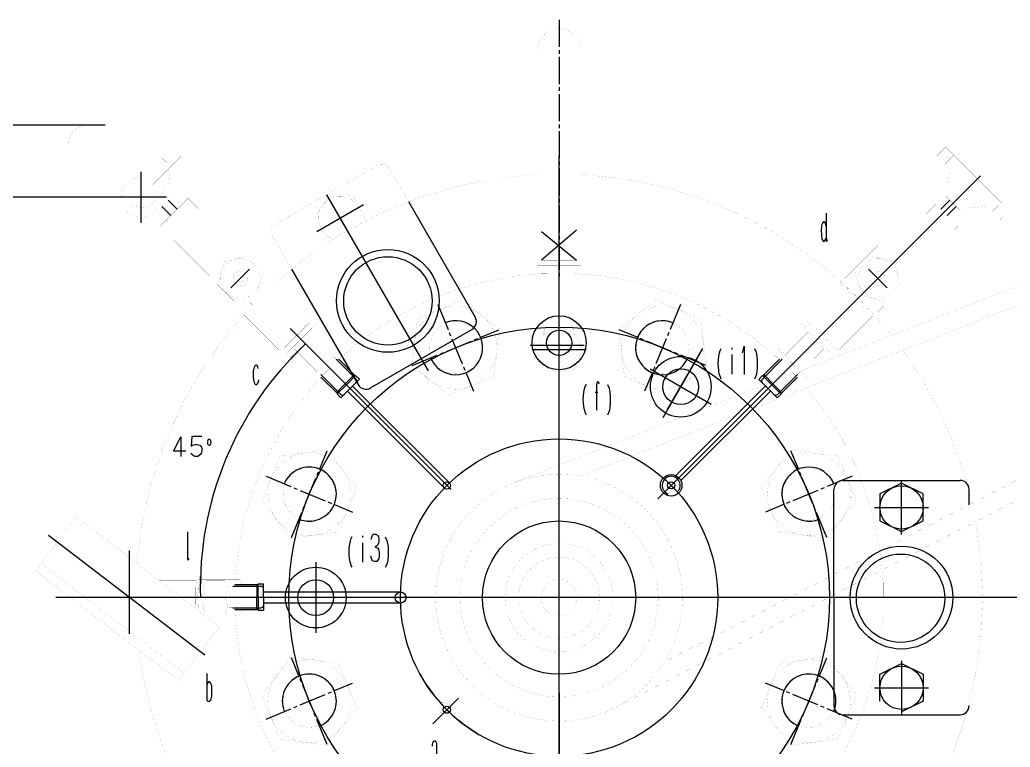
# Model space of a CAD drawing. Extents: x 0 to 2376, y 0 to 3364.
# Drawn here: x 310 to 859, y 324 to 728 of the extents above; entities that cross this region are included whole.
import ezdxf

# ---------------------------------------------------------------- set-up
doc = ezdxf.new("R2010")
doc.units = 0
doc.header["$MEASUREMENT"] = 0
doc.linetypes.add('中心线', pattern=[20.6, 15, -1.8, 2, -1.8])
doc.layers.add('6', color=7, linetype='Continuous')
doc.layers.add('9', color=7, linetype='Continuous')

# ---------------------------------------------------------------- blocks, each defined once
blk = doc.blocks.new('BLKENT11')
at = {"layer": '6', "color": 1, "linetype": 'Continuous'}
blk.add_line((480.967, 535.477), (459.855, 556.59), dxfattribs=at)
at = {"layer": '6', "color": 2, "linetype": 'Continuous'}
for p, q in [((395.057, 488.552), (399.156, 496.505)), ((399.156, 496.505), (399.156, 485.641)), ((405.232, 496.785), (404.939, 491.465)), ((410.795, 496.785), (405.232, 496.785)), ((414.163, 494.768), (413.943, 494.096)), ((414.602, 495.16), (414.163, 494.768)), ((415.334, 495.104), (414.602, 495.16)), ((415.627, 494.768), (415.334, 495.104)), ((415.81, 494.32), (415.627, 494.768)), ((404.939, 491.465), (406.147, 492.081)), ((406.147, 492.081), (407.245, 492.361)), ((407.245, 492.361), (408.307, 492.361)), ((408.307, 492.361), (409.697, 491.913)), ((409.697, 491.913), (410.356, 491.353)), ((410.356, 491.353), (410.612, 490.849)), ((410.612, 490.849), (410.759, 490.177)), ((410.832, 489.056), (410.722, 487.936)), ((410.759, 490.177), (410.832, 489.056)), ((413.907, 493.984), (413.943, 493.145)), ((413.943, 493.145), (414.016, 492.697)), ((414.016, 492.697), (414.126, 492.473)), ((414.126, 492.473), (414.346, 492.137)), ((414.346, 492.137), (414.822, 491.913)), ((414.822, 491.913), (415.407, 492.081)), ((415.407, 492.081), (415.81, 492.697)), ((415.92, 493.48), (415.81, 494.32)), ((415.81, 492.697), (415.92, 493.48)), ((401.974, 488.552), (395.057, 488.552)), ((404.939, 487.264), (404.72, 487.6)), ((405.122, 486.872), (404.939, 487.264)), ((406.001, 486.145), (405.122, 486.872)), ((406.659, 485.865), (406.001, 486.145)), ((407.208, 485.753), (406.659, 485.865)), ((408.526, 485.753), (407.208, 485.753)), ((409.441, 486.145), (408.526, 485.753)), ((410.173, 486.76), (409.441, 486.145)), ((410.503, 487.32), (410.173, 486.76)), ((410.722, 487.936), (410.503, 487.32))]:
    blk.add_line(p, q, dxfattribs=at)
at = {"layer": '6', "color": 1, "linetype": 'Continuous'}
blk.add_arc((594.766, 413.322), 184.797, 133.168, 181.832, dxfattribs=at)
for points in [[(468.34, 548.104), (460.626, 538.912), (459.147, 540.391)], [(410.064, 407.413), (409.018, 419.367), (411.109, 419.367)]]:
    blk.add_solid(points, dxfattribs=at)
blk = doc.blocks.new('BLKENT18')
at = {"layer": '6', "color": 1, "linetype": 'Continuous'}
for p, q in [((362.894, 629.413), (212.79, 629.413)), ((220.79, 185.413), (220.79, 629.413)), ((360.471, 185.413), (212.79, 185.413))]:
    blk.add_line(p, q, dxfattribs=at)
at = {"layer": '6', "color": 2, "linetype": 'Continuous'}
for p, q in [((212.278, 419.185), (212.278, 412.267)), ((212.278, 412.267), (204.326, 416.366)), ((204.326, 416.366), (215.19, 416.366)), ((212.278, 402.934), (204.326, 407.033)), ((204.326, 407.033), (215.19, 407.033)), ((212.278, 409.851), (212.278, 402.934)), ((212.278, 393.6), (204.326, 397.7)), ((204.326, 397.7), (215.19, 397.7)), ((212.278, 400.518), (212.278, 393.6))]:
    blk.add_line(p, q, dxfattribs=at)
at = {"layer": '6', "color": 1, "linetype": 'Continuous'}
for points in [[(220.79, 629.413), (221.836, 617.458), (219.744, 617.458)], [(220.79, 185.413), (219.744, 197.367), (221.836, 197.367)]]:
    blk.add_solid(points, dxfattribs=at)
blk = doc.blocks.new('BLKENT19')
at = {"layer": '6', "color": 1, "linetype": 'Continuous'}
for p, q in [((357.291, 669.413), (186.46, 669.413)), ((194.46, 145.413), (194.46, 669.413)), ((347.017, 145.413), (186.46, 145.413))]:
    blk.add_line(p, q, dxfattribs=at)
at = {"layer": '6', "color": 2, "linetype": 'Continuous'}
for p, q in [((185.948, 419.185), (185.948, 412.267)), ((185.948, 412.267), (177.996, 416.366)), ((177.996, 416.366), (188.86, 416.366)), ((177.772, 406.155), (177.94, 407.399)), ((177.94, 407.399), (178.164, 408.058)), ((178.164, 408.058), (178.556, 408.534)), ((178.556, 408.534), (179.004, 408.863)), ((179.004, 408.863), (179.452, 409.083)), ((179.452, 409.083), (180.684, 409.339)), ((180.684, 409.339), (181.356, 409.266)), ((181.356, 409.266), (182.14, 409.119)), ((182.14, 409.119), (182.868, 408.68)), ((182.868, 408.68), (183.26, 408.277)), ((183.26, 408.277), (184.492, 406.887)), ((184.492, 406.887), (185.836, 405.423)), ((188.58, 403.3), (188.58, 409.339)), ((177.996, 405.093), (177.772, 406.155)), ((178.724, 404.251), (177.996, 405.093)), ((179.676, 403.666), (178.724, 404.251)), ((181.188, 403.3), (179.676, 403.666)), ((185.836, 405.423), (186.844, 404.434)), ((186.844, 404.434), (187.572, 403.885)), ((187.572, 403.885), (188.58, 403.3)), ((177.716, 400.006), (177.716, 394.442)), ((182.14, 397.517), (182.588, 398.908)), ((182.14, 396.455), (182.14, 397.517)), ((182.42, 395.357), (182.14, 396.455)), ((182.588, 398.908), (183.148, 399.566)), ((183.148, 399.566), (183.652, 399.823)), ((183.652, 399.823), (184.324, 399.969)), ((184.324, 399.969), (185.444, 400.042)), ((185.444, 400.042), (186.564, 399.932)), ((186.564, 399.932), (187.18, 399.713)), ((187.18, 399.713), (187.74, 399.383)), ((187.74, 399.383), (188.356, 398.651)), ((188.356, 398.651), (188.748, 397.736)), ((188.636, 395.87), (188.356, 395.211)), ((188.748, 396.419), (188.636, 395.87)), ((188.748, 397.736), (188.748, 396.419)), ((177.716, 394.442), (183.036, 394.149)), ((183.036, 394.149), (182.42, 395.357)), ((187.236, 394.149), (186.9, 393.93)), ((187.628, 394.332), (187.236, 394.149)), ((188.356, 395.211), (187.628, 394.332))]:
    blk.add_line(p, q, dxfattribs=at)
at = {"layer": '6', "color": 1, "linetype": 'Continuous'}
for points in [[(194.46, 669.413), (195.506, 657.458), (193.414, 657.458)], [(194.46, 145.413), (193.414, 157.367), (195.506, 157.367)]]:
    blk.add_solid(points, dxfattribs=at)
blk = doc.blocks.new('BLKENT186')
at = {"layer": '9', "color": 5, "linetype": '中心线'}
blk.add_line((609, 727.805), (609, 584.72), dxfattribs=at)
at = {"layer": '9', "color": 1, "linetype": 'Continuous'}
for p, q in [((618.647, 611.104), (599.353, 594.529)), ((599.353, 610.428), (618.647, 594.529))]:
    blk.add_line(p, q, dxfattribs=at)
at = {"layer": '9', "color": 7, "linetype": 'Continuous', "const_width": 0.03}
blk.add_lwpolyline([(621.034, 711.763, 0.920879), (597.034, 711.763, -0.1)], format="xyb", dxfattribs=at)
for points in [[(597.034, 711.763), (597.034, 591.763)], [(621.034, 711.763), (621.034, 591.763)], [(597.034, 707.028), (621.034, 707.028)], [(599.353, 611.104), (599.353, 594.529)], [(618.647, 611.104), (599.353, 611.104)], [(618.647, 594.529), (618.647, 611.104)], [(599.353, 594.529), (618.647, 594.529)], [(621.034, 591.763), (597.034, 591.763)], [(599.353, 591.763), (599.353, 587.426)], [(617.632, 591.763), (599.353, 591.763)], [(617.632, 587.426), (617.632, 591.763)], [(599.353, 587.426), (617.632, 587.426)]]:
    blk.add_lwpolyline(points, dxfattribs=at)
blk = doc.blocks.new('BLKENT160')
at = {"layer": '9'}
blk.add_blockref('BLKENT186', (0, 0), dxfattribs=at)
blk = doc.blocks.new('BLKENT162')
at = {"layer": '9', "color": 5, "linetype": '中心线'}
for p, q in [((541.679, 570.016), (561.579, 521.974)), ((527.608, 536.045), (575.65, 555.945))]:
    blk.add_line(p, q, dxfattribs=at)
at = {"layer": '9', "color": 7, "linetype": 'Continuous', "const_width": 0.03}
for points in [[(555.095, 572.325), (530.56, 562.163)], [(576.166, 556.158), (555.095, 572.325)], [(530.56, 562.163), (527.092, 535.831)], [(572.698, 529.827), (576.166, 556.158)], [(527.092, 535.831), (548.163, 519.664)], [(548.163, 519.664), (572.698, 529.827)]]:
    blk.add_lwpolyline(points, dxfattribs=at)
for points in [[(528.629, 545.995, 1), (574.629, 545.995, 1)], [(537.129, 545.995, 1), (566.129, 545.995, 1)]]:
    blk.add_lwpolyline(points, format="xyb", close=True, dxfattribs=at)
at = {"layer": '9', "color": 1, "linetype": 'Continuous'}
blk.add_arc((551.629, 545.995), 15, 202.5, 112.5, dxfattribs=at)
blk = doc.blocks.new('BLKENT163')
at = {"layer": '9', "color": 5, "linetype": '中心线'}
for p, q in [((460.5, 440.795), (480.399, 488.836)), ((446.429, 474.765), (494.471, 454.866))]:
    blk.add_line(p, q, dxfattribs=at)
at = {"layer": '9', "color": 7, "linetype": 'Continuous', "const_width": 0.03}
for points in [[(480.613, 489.353), (454.282, 485.885)], [(496.78, 468.281), (480.613, 489.353)], [(454.282, 485.885), (444.119, 461.35)], [(486.617, 443.746), (496.78, 468.281)], [(444.119, 461.35), (460.286, 440.278)], [(460.286, 440.278), (486.617, 443.746)]]:
    blk.add_lwpolyline(points, dxfattribs=at)
for points in [[(447.45, 464.815, 1), (493.45, 464.815, 1)], [(455.95, 464.815, 1), (484.95, 464.815, 1)]]:
    blk.add_lwpolyline(points, format="xyb", close=True, dxfattribs=at)
at = {"layer": '9', "color": 1, "linetype": 'Continuous'}
blk.add_arc((470.45, 464.815), 15, 247.5, 157.5, dxfattribs=at)
blk = doc.blocks.new('BLKENT164')
at = {"layer": '9', "color": 5, "linetype": '中心线'}
for p, q in [((480.399, 325.989), (460.5, 374.031)), ((446.429, 340.061), (494.47, 359.96))]:
    blk.add_line(p, q, dxfattribs=at)
at = {"layer": '9', "color": 7, "linetype": 'Continuous', "const_width": 0.03}
for points in [[(460.286, 374.548), (444.119, 353.476)], [(486.617, 371.08), (460.286, 374.548)], [(496.78, 346.545), (486.617, 371.08)], [(444.119, 353.476), (454.282, 328.941)], [(480.613, 325.473), (496.78, 346.545)], [(454.282, 328.941), (480.613, 325.473)]]:
    blk.add_lwpolyline(points, dxfattribs=at)
for points in [[(447.45, 350.01, 1), (493.45, 350.01, 1)], [(455.95, 350.01, 1), (484.95, 350.01, 1)]]:
    blk.add_lwpolyline(points, format="xyb", close=True, dxfattribs=at)
at = {"layer": '9', "color": 1, "linetype": 'Continuous'}
blk.add_arc((470.45, 350.01), 15, 292.5, 202.5, dxfattribs=at)
blk = doc.blocks.new('BLKENT173')
at = {"layer": '9', "color": 5, "linetype": '中心线'}
for p, q in [((737.664, 325.989), (757.563, 374.031)), ((771.634, 340.061), (723.593, 359.96))]:
    blk.add_line(p, q, dxfattribs=at)
at = {"layer": '9', "color": 7, "linetype": 'Continuous', "const_width": 0.03}
for points in [[(731.446, 371.08), (757.777, 374.548)], [(757.777, 374.548), (773.944, 353.476)], [(721.283, 346.545), (731.446, 371.08)], [(773.944, 353.476), (763.781, 328.941)], [(737.45, 325.473), (721.283, 346.545)], [(763.781, 328.941), (737.45, 325.473)]]:
    blk.add_lwpolyline(points, dxfattribs=at)
for points in [[(724.614, 350.01, 1), (770.614, 350.01, 1)], [(733.114, 350.01, 1), (762.114, 350.01, 1)]]:
    blk.add_lwpolyline(points, format="xyb", close=True, dxfattribs=at)
at = {"layer": '9', "color": 1, "linetype": 'Continuous'}
blk.add_arc((747.614, 350.01), 15, 337.5, 247.5, dxfattribs=at)
blk = doc.blocks.new('BLKENT174')
at = {"layer": '9', "color": 5, "linetype": '中心线'}
for p, q in [((757.563, 440.795), (737.664, 488.836)), ((771.634, 474.765), (723.593, 454.866))]:
    blk.add_line(p, q, dxfattribs=at)
at = {"layer": '9', "color": 7, "linetype": 'Continuous', "const_width": 0.03}
for points in [[(721.283, 468.281), (737.45, 489.353)], [(737.45, 489.353), (763.781, 485.885)], [(763.781, 485.885), (773.944, 461.35)], [(731.446, 443.746), (721.283, 468.281)], [(773.944, 461.35), (757.777, 440.278)], [(757.777, 440.278), (731.446, 443.746)]]:
    blk.add_lwpolyline(points, dxfattribs=at)
for points in [[(724.613, 464.815, 1), (770.613, 464.815, 1)], [(733.113, 464.815, 1), (762.113, 464.815, 1)]]:
    blk.add_lwpolyline(points, format="xyb", close=True, dxfattribs=at)
at = {"layer": '9', "color": 1, "linetype": 'Continuous'}
blk.add_arc((747.613, 464.815), 15, 22.4998, 292.5, dxfattribs=at)
blk = doc.blocks.new('BLKENT176')
at = {"layer": '9', "color": 5, "linetype": '中心线'}
for p, q in [((676.384, 570.016), (656.484, 521.974)), ((690.455, 536.045), (642.413, 555.945))]:
    blk.add_line(p, q, dxfattribs=at)
at = {"layer": '9', "color": 7, "linetype": 'Continuous', "const_width": 0.03}
for points in [[(641.897, 556.158), (662.968, 572.325)], [(662.968, 572.325), (687.503, 562.163)], [(687.503, 562.163), (690.971, 535.831)], [(645.365, 529.827), (641.897, 556.158)], [(690.971, 535.831), (669.9, 519.664)], [(669.9, 519.664), (645.365, 529.827)]]:
    blk.add_lwpolyline(points, dxfattribs=at)
for points in [[(643.434, 545.995, 1), (689.434, 545.995, 1)], [(651.934, 545.995, 1), (680.934, 545.995, 1)]]:
    blk.add_lwpolyline(points, format="xyb", close=True, dxfattribs=at)
at = {"layer": '9', "color": 1, "linetype": 'Continuous'}
blk.add_arc((666.434, 545.995), 15, 67.4997, 337.5, dxfattribs=at)

msp = doc.modelspace()

# ---------------------------------------------------------------- linework, layer by layer
at = {"layer": '6'}
for p, q in [((609.032, 160.767), (609.032, 652.318)), ((377.017, 643.536), (377.017, 615.29)), ((663.73, 462.191), (842.777, 641.238)), ((391.14, 629.413), (362.894, 629.413)), ((392.237, 627.795), (397.187, 622.845)), ((480.031, 630.847), (536.404, 533.208)), ((525.513, 627.071), (562.508, 562.995)), ((825.826, 627.795), (820.876, 622.845)), ((388.701, 624.259), (393.651, 619.309)), ((474.541, 610.357), (500.522, 625.357)), ((829.362, 624.259), (824.412, 619.309)), ((755.513, 615.625), (755.147, 615.065)), ((755.748, 615.705), (755.513, 615.625)), ((756.14, 615.785), (755.748, 615.705)), ((756.506, 615.545), (756.14, 615.785)), ((756.794, 614.985), (756.506, 615.545)), ((757.134, 620.585), (757.134, 605.865)), ((754.52, 611.545), (754.493, 610.345)), ((754.493, 610.345), (754.546, 608.905)), ((754.572, 612.665), (754.52, 611.545)), ((754.703, 613.545), (754.572, 612.665)), ((754.807, 614.265), (754.703, 613.545)), ((755.147, 615.065), (754.807, 614.265)), ((757.003, 614.265), (756.794, 614.985)), ((757.108, 613.545), (757.003, 614.265)), ((754.546, 608.905), (754.624, 607.625)), ((754.624, 607.625), (754.781, 606.585)), ((754.781, 606.585), (754.99, 606.025)), ((754.99, 606.025), (755.225, 605.545)), ((755.225, 605.545), (755.565, 605.145)), ((755.565, 605.145), (756.01, 605.065)), ((756.01, 605.065), (756.219, 605.145)), ((756.219, 605.145), (756.585, 605.545)), ((756.585, 605.545), (756.872, 606.105)), ((756.872, 606.105), (757.108, 606.745)), ((757.134, 605.865), (757.239, 605.305)), ((757.239, 605.305), (757.395, 604.985)), ((757.395, 604.985), (757.788, 605.225)), ((757.788, 605.225), (758.075, 605.945)), ((437.341, 589.468), (427.006, 579.133)), ((460.561, 589.571), (497.556, 525.495)), ((780.722, 589.468), (791.057, 579.133)), ((504.386, 523.665), (560.677, 556.165)), ((592.948, 547.413), (622.948, 547.413)), ((594.031, 544.913), (624.031, 544.913)), ((669.262, 511.736), (688.801, 545.577)), ((698.016, 543.103), (698.46, 544.463)), ((698.46, 544.463), (699.035, 545.583)), ((704.892, 545.503), (704.735, 545.503)), ((704.839, 545.983), (704.839, 545.023)), ((710.774, 543.183), (711.663, 546.783)), ((711.663, 546.783), (711.663, 531.103)), ((717.388, 545.503), (718.33, 543.423)), ((485.381, 539.626), (496.338, 528.668)), ((486.795, 539.626), (495.985, 530.436)), ((666.743, 507.371), (686.32, 541.281)), ((697.31, 537.263), (697.388, 539.263)), ((697.388, 539.263), (697.65, 541.343)), ((697.65, 541.343), (698.016, 543.103)), ((704.839, 542.143), (704.839, 531.343)), ((718.33, 543.423), (718.8, 541.103)), ((718.8, 541.103), (718.931, 539.023)), ((718.931, 539.023), (718.983, 537.663)), ((732.759, 539.549), (721.801, 528.591)), ((731.345, 539.549), (722.155, 530.359)), ((439.401, 533.175), (439.322, 531.975)), ((439.636, 534.215), (439.401, 533.175)), ((439.923, 535.095), (439.636, 534.215)), ((440.211, 535.735), (439.923, 535.095)), ((440.472, 536.055), (440.211, 535.735)), ((440.917, 536.295), (440.472, 536.055)), ((441.231, 536.215), (440.917, 536.295)), ((441.544, 536.055), (441.231, 536.215)), ((441.832, 535.655), (441.544, 536.055)), ((441.989, 535.175), (441.832, 535.655)), ((442.172, 534.535), (441.989, 535.175)), ((480.967, 535.477), (549.138, 467.307)), ((693.486, 514.537), (659.577, 534.115)), ((697.388, 535.343), (697.31, 537.263)), ((697.571, 533.423), (697.388, 535.343)), ((697.937, 531.583), (697.571, 533.423)), ((718.983, 535.103), (718.774, 532.783)), ((718.983, 537.663), (718.983, 535.103)), ((439.322, 531.975), (439.27, 530.695)), ((439.27, 530.695), (439.322, 529.575)), ((439.322, 529.575), (439.427, 528.375)), ((439.427, 528.375), (439.61, 527.415)), ((442.224, 527.015), (442.381, 527.655)), ((442.381, 527.655), (442.486, 528.215)), ((476.895, 531.14), (487.853, 520.183)), ((476.895, 529.726), (486.085, 520.536)), ((495.398, 531.022), (490.448, 526.072)), ((491.035, 525.486), (496.161, 530.613)), ((493.156, 523.365), (498.283, 528.492)), ((495.278, 529.729), (495.398, 531.022)), ((496.161, 530.613), (498.283, 528.491)), ((698.539, 529.583), (697.937, 531.583)), ((699.035, 528.543), (698.539, 529.583)), ((718.042, 529.823), (717.414, 528.463)), ((718.539, 531.343), (718.042, 529.823)), ((718.774, 532.783), (718.539, 531.343)), ((721.978, 530.536), (719.857, 528.414)), ((724.983, 523.288), (719.857, 528.415)), ((727.105, 525.409), (721.978, 530.536)), ((722.862, 529.652), (722.741, 530.945)), ((722.742, 530.945), (727.691, 525.996)), ((741.245, 531.064), (730.287, 520.106)), ((741.245, 529.65), (732.055, 520.46)), ((439.61, 527.415), (439.871, 526.615)), ((439.871, 526.615), (440.263, 525.975)), ((440.263, 525.975), (440.603, 525.655)), ((440.603, 525.655), (441.021, 525.495)), ((441.021, 525.495), (441.361, 525.655)), ((441.361, 525.655), (441.753, 525.975)), ((441.753, 525.975), (441.989, 526.455)), ((441.989, 526.455), (442.224, 527.015)), ((485.499, 521.123), (490.448, 526.072)), ((491.035, 525.486), (485.909, 520.36)), ((493.156, 523.365), (488.03, 518.238)), ((548.196, 470.997), (494.492, 524.701)), ((622.778, 521.387), (623.144, 523.147)), ((623.144, 523.147), (623.589, 524.507)), ((623.589, 524.507), (624.164, 525.627)), ((629.916, 526.347), (629.811, 525.627)), ((629.811, 525.627), (629.811, 511.387)), ((630.125, 526.907), (629.916, 526.347)), ((630.491, 527.067), (630.125, 526.907)), ((630.778, 526.987), (630.491, 527.067)), ((631.04, 526.667), (630.778, 526.987)), ((631.17, 526.267), (631.04, 526.667)), ((631.249, 525.707), (631.17, 526.267)), ((635.85, 525.547), (636.791, 523.467)), ((636.791, 523.467), (637.262, 521.147)), ((673.803, 475.092), (723.491, 524.78)), ((724.984, 523.288), (730.11, 518.161)), ((727.105, 525.409), (732.232, 520.283)), ((732.641, 521.046), (727.691, 525.996)), ((486.792, 521.243), (485.499, 521.123)), ((485.909, 520.36), (488.03, 518.238)), ((545.369, 468.167), (491.664, 521.872)), ((622.438, 517.307), (622.517, 519.307)), ((622.517, 515.387), (622.438, 517.307)), ((622.517, 519.307), (622.778, 521.387)), ((629.001, 521.387), (630.621, 521.387)), ((637.262, 521.147), (637.393, 519.067)), ((637.393, 519.067), (637.445, 517.707)), ((637.445, 517.707), (637.445, 515.147)), ((676.631, 472.264), (726.319, 521.952)), ((732.232, 520.283), (730.11, 518.161)), ((731.348, 521.167), (732.641, 521.046)), ((622.7, 513.467), (622.517, 515.387)), ((623.066, 511.627), (622.7, 513.467)), ((623.667, 509.627), (623.066, 511.627)), ((637.001, 511.387), (636.504, 509.867)), ((637.236, 512.827), (637.001, 511.387)), ((637.445, 515.147), (637.236, 512.827)), ((624.164, 508.587), (623.667, 509.627)), ((636.504, 509.867), (635.876, 508.507)), ((761.532, 407.413), (761.532, 467.413)), ((766.532, 472.413), (831.532, 472.413)), ((799.032, 470.788), (787.032, 464.881)), ((799.032, 442.413), (799.032, 472.413)), ((811.032, 464.881), (799.032, 470.788)), ((836.531, 458.918), (836.531, 467.413)), ((787.032, 464.881), (787.032, 449.945)), ((811.032, 449.945), (811.032, 464.881)), ((784.032, 457.413), (814.032, 457.413)), ((787.032, 449.945), (799.032, 444.038)), ((799.032, 444.038), (811.032, 449.945)), ((412.404, 375.582), (325.839, 441.775)), ((402.79, 443.909), (402.79, 430.549)), ((493.229, 438.771), (493.673, 440.131)), ((493.673, 440.131), (494.249, 441.251)), ((500.105, 441.171), (499.948, 441.171)), ((500.052, 441.651), (500.052, 440.691)), ((504.758, 439.651), (504.915, 440.291)), ((504.915, 440.291), (505.072, 440.931)), ((505.072, 440.931), (505.334, 441.571)), ((505.334, 441.571), (505.569, 442.051)), ((505.569, 442.051), (505.883, 442.371)), ((505.883, 442.371), (506.249, 442.531)), ((506.249, 442.531), (507.137, 442.531)), ((507.137, 442.531), (507.686, 442.451)), ((507.686, 442.451), (508.157, 442.131)), ((508.157, 442.131), (508.523, 441.651)), ((508.523, 441.651), (508.785, 441.091)), ((508.785, 441.091), (508.967, 440.291)), ((508.967, 440.291), (509.046, 439.331)), ((512.602, 441.171), (513.543, 439.091)), ((492.523, 432.931), (492.602, 434.931)), ((492.602, 434.931), (492.863, 437.011)), ((492.863, 437.011), (493.229, 438.771)), ((500.052, 437.811), (500.052, 427.011)), ((507.451, 435.731), (506.876, 435.491)), ((506.876, 435.491), (507.347, 435.411)), ((507.347, 435.411), (508.105, 435.091)), ((507.922, 436.051), (507.451, 435.731)), ((508.445, 436.691), (507.922, 436.051)), ((508.105, 435.091), (508.471, 434.851)), ((508.863, 437.571), (508.445, 436.691)), ((508.471, 434.851), (508.811, 434.211)), ((508.811, 434.211), (509.098, 433.251)), ((508.967, 438.291), (508.863, 437.571)), ((509.046, 439.331), (508.967, 438.291)), ((513.543, 439.091), (514.013, 436.771)), ((514.013, 436.771), (514.144, 434.691)), ((514.144, 434.691), (514.196, 433.331)), ((370.777, 387.365), (370.777, 433.484)), ((402.79, 430.549), (402.842, 429.109)), ((402.842, 429.109), (402.842, 428.869)), ((402.842, 428.869), (402.999, 428.309)), ((403.365, 428.469), (403.783, 429.189)), ((492.602, 431.011), (492.523, 432.931)), ((492.785, 429.091), (492.602, 431.011)), ((493.151, 427.251), (492.785, 429.091)), ((504.915, 429.171), (504.654, 430.371)), ((505.177, 428.531), (504.915, 429.171)), ((508.967, 429.091), (508.732, 428.531)), ((509.151, 430.131), (508.967, 429.091)), ((509.098, 433.251), (509.177, 432.371)), ((509.177, 430.851), (509.151, 430.131)), ((509.177, 432.371), (509.177, 430.851)), ((514.196, 430.771), (513.987, 428.451)), ((514.196, 433.331), (514.196, 430.771)), ((402.999, 428.309), (403.182, 428.309)), ((403.182, 428.309), (403.365, 428.469)), ((474.032, 426.99), (474.032, 387.835)), ((493.752, 425.251), (493.151, 427.251)), ((494.249, 424.211), (493.752, 425.251)), ((505.569, 427.971), (505.177, 428.531)), ((505.961, 427.571), (505.569, 427.971)), ((506.562, 427.491), (505.961, 427.571)), ((507.922, 427.491), (506.562, 427.491)), ((508.366, 427.971), (507.922, 427.491)), ((508.732, 428.531), (508.366, 427.971)), ((513.255, 425.491), (512.628, 424.131)), ((513.752, 427.011), (513.255, 425.491)), ((513.987, 428.451), (513.752, 427.011)), ((428.108, 413.738), (443.605, 413.738)), ((429.108, 414.738), (442.105, 414.738)), ((442.105, 413.738), (441.275, 414.738)), ((441.275, 414.738), (441.275, 407.738)), ((442.105, 407.738), (442.104, 414.988)), ((442.105, 414.988), (445.105, 414.988)), ((445.105, 407.738), (445.105, 414.988)), ((1191.56, 407.413), (329.804, 407.413)), ((441.276, 400.738), (441.275, 407.738)), ((442.105, 407.738), (442.105, 400.488)), ((521.102, 410.413), (445.105, 410.413)), ((445.105, 407.738), (445.105, 400.487)), ((761.532, 407.413), (761.532, 347.413)), ((428.108, 401.738), (443.605, 401.738)), ((442.105, 401.738), (441.276, 400.738)), ((521.102, 404.413), (445.105, 404.413)), ((429.109, 400.738), (442.105, 400.738)), ((442.105, 400.488), (445.105, 400.488)), ((787.032, 364.881), (799.032, 370.788)), ((799.032, 372.413), (799.032, 342.413)), ((799.032, 370.788), (811.032, 364.881)), ((413.541, 365.423), (413.541, 350.463)), ((787.032, 349.945), (787.032, 364.881)), ((811.032, 364.881), (811.032, 349.945)), ((413.881, 359.903), (413.541, 358.943)), ((414.456, 360.623), (413.881, 359.903)), ((414.743, 360.703), (414.456, 360.623)), ((415.005, 360.623), (414.743, 360.703)), ((415.449, 360.383), (415.005, 360.623)), ((415.868, 359.823), (415.449, 360.383)), ((416.129, 359.103), (415.868, 359.823)), ((416.312, 358.303), (416.129, 359.103)), ((416.417, 356.783), (416.312, 358.303)), ((784.032, 357.413), (814.032, 357.413)), ((416.077, 351.343), (416.338, 352.703)), ((416.338, 352.703), (416.417, 353.903)), ((416.469, 355.183), (416.417, 356.783)), ((416.417, 353.903), (416.469, 355.183)), ((609.031, 354.557), (609.031, 137.104)), ((413.541, 350.463), (414.09, 349.903)), ((414.09, 349.903), (414.796, 349.743)), ((414.796, 349.743), (415.501, 350.143)), ((415.501, 350.143), (415.815, 350.703)), ((415.815, 350.703), (416.077, 351.343)), ((553.19, 351.571), (538.995, 337.376)), ((811.032, 349.945), (799.032, 344.038)), ((766.532, 342.413), (831.532, 342.413)), ((538.783, 324.956), (538.81, 325.676)), ((538.81, 325.676), (538.888, 326.236)), ((538.888, 326.236), (539.019, 326.876)), ((539.019, 326.876), (539.149, 327.276)), ((539.149, 327.276), (539.542, 327.756)), ((539.542, 327.756), (539.855, 327.916)), ((539.855, 327.916), (540.091, 327.916)), ((540.091, 327.916), (540.326, 327.916)), ((540.326, 327.916), (540.666, 327.516)), ((540.666, 327.516), (540.849, 327.116)), ((540.849, 327.116), (540.979, 326.636)), ((540.979, 326.636), (541.032, 325.276)), ((541.032, 325.276), (541.032, 317.756))]:
    msp.add_line(p, q, dxfattribs=at)
at = {"layer": '6', "const_width": 0.03}
for points in [[(347.017, 669.413, 0.414214), (337.017, 659.413, -0.1)], [(515.007, 645.267, 0.414214), (508.177, 647.097, -0.1)], [(377.672, 640.393, 0.449554), (366.036, 628.758, -0.1)], [(597.034, 642.106, 0.171824), (452.016, 582.259, -0.1)], [(793.562, 552.924, 0.216275), (621.034, 642.106, -0.1)], [(390.999, 633.628, 0.146844), (388.966, 631.595, -0.1)], [(829.097, 631.595, 0.146844), (827.064, 633.628, -0.1)], [(384.901, 627.53, 0.146849), (382.868, 625.497, -0.1)], [(388.966, 631.595, 0.0722508), (384.901, 627.53, -0.1)], [(499.23, 615.183, 2.29293), (483.998, 606.389, -0.1)], [(833.162, 627.53, 0.0722507), (829.097, 631.595, -0.1)], [(835.195, 625.497, 0.146848), (833.162, 627.53, -0.1)], [(369.028, 621.851, 0.459495), (385.702, 622.662, -0.1)], [(451.886, 614.597, 0.414214), (450.056, 607.767, -0.1)], [(741.201, 529.606, 6.59695), (787.157, 433.321, -0.1)], [(767.006, 580.908, 0.119056), (764.996, 581.417, -0.1)], [(769.359, 576.801, 0.423712), (764.996, 581.417, -0.1)], [(775.373, 573.08, 0.136716), (769.359, 576.801, -0.1)], [(778.34, 567.821, 0.136716), (774.618, 573.834, -0.1)], [(436.701, 567.545, 0.0972086), (434.057, 564.296, -0.1)], [(782.956, 563.457, 0.423712), (778.34, 567.821, -0.1)], [(434.062, 564.291, 0.163965), (374.799, 426.394, -0.1)], [(467.019, 558.275, 0.423728), (471.635, 562.639, -0.1)], [(746.347, 562.719, 0.423716), (750.964, 558.355, -0.1)], [(458.039, 549.295, 0.256938), (467.019, 558.275, -0.1)], [(475.348, 559.027, 0.333593), (470.985, 554.411, -0.1)], [(746.999, 554.49, 0.3336), (742.635, 559.107, -0.1)], [(750.914, 558.406, 0.256938), (759.894, 549.425, -0.1)], [(470.985, 554.411, 0.129621), (461.878, 545.557, -0.1)], [(756.029, 545.46, 0.129621), (747.175, 554.566, -0.1)], [(453.675, 544.679, 0.424358), (458.039, 549.295, -0.1)], [(461.878, 545.557, 0.232942), (457.388, 541.066, -0.1)], [(483.641, 541.754, 0.149227), (488.131, 546.244, -0.1)], [(729.903, 546.274, 0.149227), (734.393, 541.784, -0.1)], [(760.646, 541.096, 0.3336), (756.029, 545.46, -0.1)], [(759.894, 549.425, 0.423716), (764.258, 544.809, -0.1)], [(838.131, 459.743, 0.10007), (799.811, 544.628, -0.1)], [(474.66, 532.774, 0.0733807), (483.641, 541.754, -0.1)], [(734.393, 541.784, 0.0733811), (743.373, 532.803, -0.1)], [(470.17, 528.284, 0.149228), (474.66, 532.774, -0.1)], [(743.373, 532.803, 0.149225), (747.863, 528.313, -0.1)], [(787.139, 433.446, 0.140364), (746.361, 523.777, -0.1)], [(783.472, 249.947, 0.232737), (840.219, 449.569, -0.1)], [(408.813, 417.264, 0.350761), (409.159, 407.764, -0.1)], [(408.016, 407.413, 0.206816), (408.016, 416.913, -0.1)], [(412.982, 416.913, 0.278798), (413.462, 407.413, -0.1)], [(423.593, 407.413, 0.291214), (423.593, 416.913, -0.1)], [(433.297, 411.78, 0.135601), (431.997, 417.264, -0.1)], [(409.159, 407.764, 0.232265), (407.419, 401.386, -0.1)], [(408.776, 400.346, 0.152628), (408.016, 407.413, -0.1)], [(413.462, 407.413, 0.274833), (412.982, 397.913, -0.1)], [(423.478, 397.913, 0.290913), (423.593, 407.413, -0.1)], [(431.997, 398.264, 0.137034), (433.317, 403.713, -0.1)], [(375.833, 378.369, 0.153794), (434.591, 249.947, -0.1)]]:
    msp.add_lwpolyline(points, format="xyb", dxfattribs=at)
for points in [[(347.017, 669.413), (597.034, 669.413)], [(621.034, 669.413), (924.029, 669.413)], [(337.017, 446.53), (337.017, 659.413)], [(359.271, 621.992), (394.554, 657.275)], [(394.554, 657.275), (399.504, 652.326)], [(823.509, 657.275), (818.559, 652.326)], [(858.792, 621.992), (823.509, 657.275)], [(399.504, 652.326), (364.202, 617.024)], [(388.585, 651.307), (393.535, 646.357)], [(390.034, 652.755), (394.983, 647.806)], [(818.559, 652.326), (853.861, 617.024)], [(828.029, 652.755), (823.08, 647.806)], [(829.478, 651.307), (824.528, 646.357)], [(392.432, 645.255), (393.139, 636.062)], [(451.886, 614.597), (508.177, 647.097)], [(515.007, 645.267), (525.513, 627.071)], [(825.631, 645.255), (824.924, 636.062)], [(375.357, 638.079), (380.307, 633.129)], [(378.406, 641.128), (383.356, 636.178)], [(839.657, 641.128), (834.707, 636.178)], [(842.706, 638.079), (837.756, 633.129)], [(393.139, 636.062), (380.612, 623.534)], [(394.535, 630.093), (390.999, 633.628)], [(823.528, 630.093), (827.064, 633.628)], [(824.924, 636.062), (837.451, 623.534)], [(363.742, 626.561), (368.674, 621.593)], [(365.196, 628.004), (370.127, 623.036)], [(388.436, 623.994), (384.901, 627.53)], [(394.535, 630.093), (386.403, 621.961)], [(387.665, 613.331), (403.147, 628.813)], [(392.502, 628.06), (388.966, 631.595)], [(392.59, 628.148), (397.54, 623.199)], [(408.803, 623.156), (403.147, 628.813)], [(473.405, 618.325), (480.844, 629.44)], [(480.844, 629.44), (494.19, 630.325)], [(494.19, 630.325), (501.658, 617.389)], [(809.26, 623.156), (814.916, 628.813)], [(830.398, 613.331), (814.916, 628.813)], [(825.473, 628.148), (820.523, 623.199)], [(823.528, 630.093), (831.66, 621.961)], [(825.561, 628.06), (829.097, 631.595)], [(829.627, 623.994), (833.162, 627.53)], [(852.867, 628.004), (847.936, 623.036)], [(854.321, 626.561), (849.389, 621.593)], [(359.206, 622.058), (364.202, 617.024)], [(371.571, 624.394), (380.612, 623.534)], [(386.403, 621.961), (382.868, 625.497)], [(388.348, 623.906), (393.297, 618.956)], [(393.301, 607.653), (408.803, 623.156)], [(395.404, 605.514), (410.96, 621.07)], [(399.868, 625.535), (405.525, 619.878)], [(430.759, 601.271), (410.96, 621.07)], [(787.304, 601.271), (807.103, 621.07)], [(822.659, 605.514), (807.103, 621.07)], [(824.762, 607.653), (809.26, 623.156)], [(818.195, 625.535), (812.538, 619.878)], [(829.715, 623.906), (824.766, 618.956)], [(831.66, 621.961), (835.195, 625.497)], [(846.492, 624.394), (837.451, 623.534)], [(858.857, 622.058), (853.861, 617.024)], [(390.926, 616.626), (396.562, 610.948)], [(405.126, 619.479), (407.248, 617.358)], [(480.873, 605.389), (473.405, 618.325)], [(812.937, 619.479), (810.815, 617.358)], [(827.137, 616.626), (821.501, 610.948)], [(393.272, 607.682), (387.636, 613.36)], [(824.791, 607.682), (830.427, 613.36)], [(415.203, 585.715), (395.404, 605.514)], [(449.995, 607.871), (450.055, 607.767)], [(450.056, 607.767), (460.561, 589.571)], [(802.86, 585.715), (822.659, 605.514)], [(432.173, 602.685), (413.789, 584.301)], [(432.173, 602.685), (450.558, 584.301)], [(785.89, 602.685), (767.505, 584.301)], [(785.89, 602.685), (804.274, 584.301)], [(419.616, 580.936), (422.991, 593.533)], [(435.588, 596.908), (422.991, 593.533)], [(444.781, 587.716), (435.588, 596.908)], [(773.282, 587.716), (782.475, 596.908)], [(782.475, 596.908), (795.072, 593.533)], [(798.447, 580.936), (795.072, 593.533)], [(886.06, 589.007), (584.137, 471.229)], [(432.173, 565.916), (413.789, 584.301)], [(450.558, 584.301), (432.173, 565.916)], [(441.416, 575.159), (444.781, 587.716)], [(767.505, 584.301), (785.89, 565.916)], [(776.647, 575.159), (773.282, 587.716)], [(785.89, 565.916), (804.274, 584.301)], [(428.809, 571.744), (419.616, 580.936)], [(447.113, 577.24), (445.305, 579.048)], [(467.019, 558.275), (447.528, 577.766)], [(471.635, 562.639), (452.018, 582.256)], [(621.319, 474.999), (883.248, 577.176)], [(746.347, 562.719), (765.045, 581.417)], [(775.274, 572.917), (768.068, 580.122)], [(770.95, 577.24), (772.758, 579.048)], [(789.254, 571.744), (798.447, 580.936)], [(774.456, 573.735), (781.661, 566.53)], [(776.697, 575.108), (789.254, 571.744)], [(435.973, 566.87), (436.664, 567.562)], [(439.284, 569.411), (437.476, 571.219)], [(458.039, 549.295), (440.347, 566.986)], [(759.894, 549.425), (778.328, 567.86)], [(778.779, 569.411), (780.587, 571.219)], [(453.675, 544.679), (434.057, 564.296)], [(764.258, 544.809), (782.955, 563.506)], [(456.747, 545.974), (470.34, 559.566)], [(472.026, 557.01), (458.869, 543.853)], [(467.458, 556.684), (469.579, 554.563)], [(475.348, 559.027), (488.131, 546.244)], [(601.601, 556.875), (595.694, 544.875)], [(616.537, 556.875), (601.601, 556.875)], [(622.444, 544.875), (616.537, 556.875)], [(742.634, 559.107), (729.852, 546.324)], [(758.629, 544.418), (746.385, 556.661)], [(750.525, 556.764), (748.404, 554.643)], [(749.023, 558.266), (761.185, 546.104)], [(470.985, 554.411), (483.641, 541.754)], [(747.175, 554.566), (734.393, 541.784)], [(459.68, 548.906), (461.801, 546.785)], [(461.878, 545.557), (474.66, 532.774)], [(595.694, 544.875), (601.601, 532.875)], [(616.537, 532.875), (622.444, 544.875)], [(756.029, 545.46), (743.373, 532.803)], [(758.303, 548.986), (756.182, 546.865)], [(457.388, 541.066), (470.17, 528.284)], [(486.215, 543.67), (479.455, 536.909)], [(485.38, 539.626), (481.138, 535.383)], [(483.776, 541.23), (485.38, 539.626)], [(486.795, 539.626), (485.38, 539.626)], [(731.345, 539.549), (732.759, 539.549)], [(738.528, 536.989), (731.818, 543.699)], [(734.364, 541.154), (732.759, 539.549)], [(732.759, 539.549), (737.002, 535.306)], [(760.646, 541.096), (747.863, 528.313)], [(479.455, 536.909), (472.745, 530.199)], [(476.895, 531.14), (481.138, 535.383)], [(741.244, 531.064), (737.002, 535.307)], [(745.289, 530.229), (738.528, 536.989)], [(475.29, 532.745), (476.895, 531.14)], [(476.895, 529.726), (476.895, 531.14)], [(601.601, 532.875), (616.537, 532.875)], [(742.849, 532.668), (741.244, 531.064)], [(741.245, 529.649), (741.244, 531.064)], [(667.519, 371.754), (916.97, 500.403)], [(640.429, 346.532), (928.462, 495.078)], [(398.593, 457.133), (383.593, 457.133)], [(383.593, 419.653), (383.593, 457.133)], [(398.593, 416.913), (398.593, 457.133)], [(341.274, 452.097), (318.45, 422.248)], [(341.274, 452.097), (420.635, 391.254)], [(400.979, 365.549), (321.541, 426.292)], [(318.45, 422.248), (397.894, 361.5)], [(408.016, 416.913), (387.166, 416.913)], [(407.317, 412.731), (407.317, 403.504)], [(431.997, 417.264), (408.813, 417.264)], [(411.886, 412.484), (408.994, 412.484)], [(408.998, 412.163), (408.998, 402.663)], [(423.593, 416.913), (412.982, 416.913)], [(425.839, 413.738), (428.108, 413.738)], [(429.108, 414.738), (428.108, 413.738)], [(428.108, 413.738), (428.108, 407.738)], [(337.017, 408.051), (337.017, 155.413)], [(407.317, 410.764), (395.186, 410.764)], [(411.918, 411.796), (411.918, 402.754)], [(424.918, 411.145), (424.918, 402.754)], [(428.108, 401.737), (428.108, 407.738)], [(407.317, 404.764), (403.012, 404.764)], [(411.904, 402.259), (408.997, 402.259)], [(425.839, 401.738), (428.108, 401.737)], [(429.108, 400.737), (428.108, 401.737)], [(431.997, 398.264), (411.49, 398.264)], [(423.478, 397.913), (412.982, 397.913)], [(420.635, 391.254), (397.887, 361.505)], [(383.593, 357.133), (383.593, 372.436)], [(398.593, 357.133), (398.593, 362.428)], [(398.593, 357.133), (383.593, 357.133)], [(541.925, 347.356), (541.858, 346.949)], [(541.858, 346.949), (541.864, 346.517)], [(541.864, 346.517), (541.943, 346.066)], [(542.063, 347.732), (541.925, 347.356)], [(542.272, 348.07), (542.063, 347.732)], [(542.547, 348.366), (542.272, 348.07)], [(542.375, 348.099), (542.288, 347.975)], [(542.742, 348.538), (542.375, 348.099)], [(542.885, 348.616), (542.547, 348.366)], [(543.169, 348.927), (542.742, 348.538)], [(543.28, 348.815), (542.885, 348.616)], [(543.649, 349.262), (543.169, 348.927)], [(543.727, 348.962), (543.28, 348.815)], [(544.175, 349.537), (543.649, 349.262)], [(544.219, 349.052), (543.727, 348.962)], [(544.739, 349.747), (544.175, 349.537)], [(544.749, 349.086), (544.219, 349.052)], [(545.334, 349.891), (544.739, 349.747)], [(545.309, 349.063), (544.749, 349.086)], [(545.89, 348.983), (545.309, 349.063)], [(545.949, 349.965), (545.334, 349.891)], [(546.483, 348.847), (545.89, 348.983)], [(546.577, 349.969), (545.949, 349.965)], [(547.081, 348.658), (546.483, 348.847)], [(547.206, 349.903), (546.577, 349.969)], [(547.674, 348.417), (547.081, 348.658)], [(547.829, 349.767), (547.206, 349.903)], [(548.252, 348.129), (547.674, 348.417)], [(548.436, 349.564), (547.829, 349.767)], [(548.809, 347.799), (548.252, 348.129)], [(549.018, 349.296), (548.436, 349.564)], [(549.334, 347.43), (548.809, 347.799)], [(549.566, 348.968), (549.018, 349.296)], [(549.821, 347.028), (549.334, 347.43)], [(550.072, 348.584), (549.566, 348.968)], [(550.263, 346.6), (549.821, 347.028)], [(550.528, 348.151), (550.072, 348.584)], [(550.651, 346.152), (550.263, 346.6)], [(550.928, 347.674), (550.528, 348.151)], [(550.982, 345.691), (550.651, 346.152)], [(551.265, 347.161), (550.928, 347.674)], [(551.536, 346.62), (551.265, 347.161)], [(551.734, 346.058), (551.536, 346.62)], [(541.943, 346.066), (542.093, 345.602)], [(542.093, 345.602), (542.313, 345.133)], [(542.313, 345.133), (542.599, 344.666)], [(542.599, 344.666), (542.947, 344.208)], [(542.947, 344.208), (543.351, 343.765)], [(543.351, 343.765), (543.806, 343.344)], [(543.806, 343.344), (544.305, 342.951)], [(544.305, 342.951), (544.841, 342.592)], [(544.841, 342.592), (545.404, 342.273)], [(545.404, 342.273), (545.988, 341.999)], [(545.988, 341.999), (546.583, 341.773)], [(546.583, 341.773), (547.18, 341.598)], [(547.18, 341.598), (547.771, 341.478)], [(547.771, 341.478), (548.347, 341.414)], [(548.347, 341.414), (548.899, 341.407)], [(548.899, 341.407), (549.418, 341.458)], [(549.418, 341.458), (549.898, 341.564)], [(549.898, 341.564), (550.331, 341.726)], [(550.331, 341.726), (550.711, 341.94)], [(550.711, 341.94), (551.031, 342.204)], [(551.25, 345.222), (550.982, 345.691)], [(551.031, 342.204), (551.288, 342.512)], [(551.45, 344.754), (551.25, 345.222)], [(551.288, 342.512), (551.377, 342.657)], [(551.377, 342.657), (551.536, 343.023)], [(551.58, 344.293), (551.45, 344.754)], [(551.536, 343.023), (551.623, 343.421)], [(551.638, 343.847), (551.58, 344.293)], [(551.593, 343.237), (551.773, 343.775)], [(551.623, 343.421), (551.638, 343.847)], [(551.859, 345.484), (551.734, 346.058)], [(551.773, 343.775), (551.878, 344.334)], [(551.907, 344.906), (551.859, 345.484)], [(551.878, 344.334), (551.907, 344.906)]]:
    msp.add_lwpolyline(points, dxfattribs=at)
for points in [[(421.173, 584.301, 1), (443.173, 584.301, 1)], [(774.89, 584.301, 1), (796.89, 584.301, 1)], [(428.173, 584.301, 1), (436.173, 584.301, 1)], [(781.89, 584.301, 1), (789.89, 584.301, 1)], [(430.173, 584.301, 1), (434.173, 584.301, 1)], [(783.89, 584.301, 1), (787.89, 584.301, 1)], [(597.069, 544.875, 1), (621.069, 544.875, 1)], [(540.532, 407.413, 1), (677.532, 407.413, 1)], [(554.032, 407.413, 1), (664.032, 407.413, 1)], [(579.032, 407.413, 1), (639.032, 407.413, 1)], [(586.532, 407.413, 1), (631.532, 407.413, 1)], [(599.032, 407.413, 1), (619.032, 407.413, 1)]]:
    msp.add_lwpolyline(points, format="xyb", close=True, dxfattribs=at)
at = {"layer": '6'}
for centre, radius in [((514.032, 571.958), 28.5), ((514.032, 571.958), 24.5), ((609.069, 548.71), 15), ((609.032, 407.413), 150), ((609.064, 548.71), 7), ((676.531, 524.326), 16.8439), ((676.531, 524.326), 9.9224), ((609.032, 407.413), 88), ((671.217, 469.678), 6), ((546.766, 469.598), 2), ((671.217, 469.678), 2), ((799.032, 457.413), 12), ((609.032, 407.413), 42.5), ((799.032, 407.413), 28.5), ((798.498, 407.057), 24.5), ((474.032, 407.413), 16.844), ((474.032, 407.413), 9.9224), ((521.102, 407.405), 3), ((799.032, 357.413), 12), ((546.747, 345.245), 2)]:
    msp.add_circle(centre, radius, dxfattribs=at)
for centre, radius, start, end in [((558.177, 560.495), 5, 300, 30), ((495.278, 527.607), 1.5, 314.997, 45.007), ((722.862, 527.531), 1.5, 135.003, 224.992), ((501.886, 527.995), 5, 210, 300), ((488.914, 521.243), 1.5, 225, 314.993), ((729.226, 521.167), 1.5, 225, 315.01), ((671.217, 469.678), 5, 323.529, 247.866), ((766.532, 467.413), 5, 90, 180), ((831.532, 467.413), 5, 0, 90), ((443.605, 412.238), 1.5, 359.998, 90.009), ((443.605, 403.238), 1.5, 270.005, 359.993), ((609.032, 407.413), 88, 208.847, 239.747), ((766.532, 347.413), 5, 180, 270), ((831.532, 347.413), 5, 270, 0)]:
    msp.add_arc(centre, radius, start, end, dxfattribs=at)

# ---------------------------------------------------------------- block references
for name in ['BLKENT160', 'BLKENT19', 'BLKENT18', 'BLKENT162', 'BLKENT176', 'BLKENT11', 'BLKENT163', 'BLKENT174', 'BLKENT164', 'BLKENT173']:
    msp.add_blockref(name, (0, 0), dxfattribs=at)

doc.saveas('drawing.dxf')
